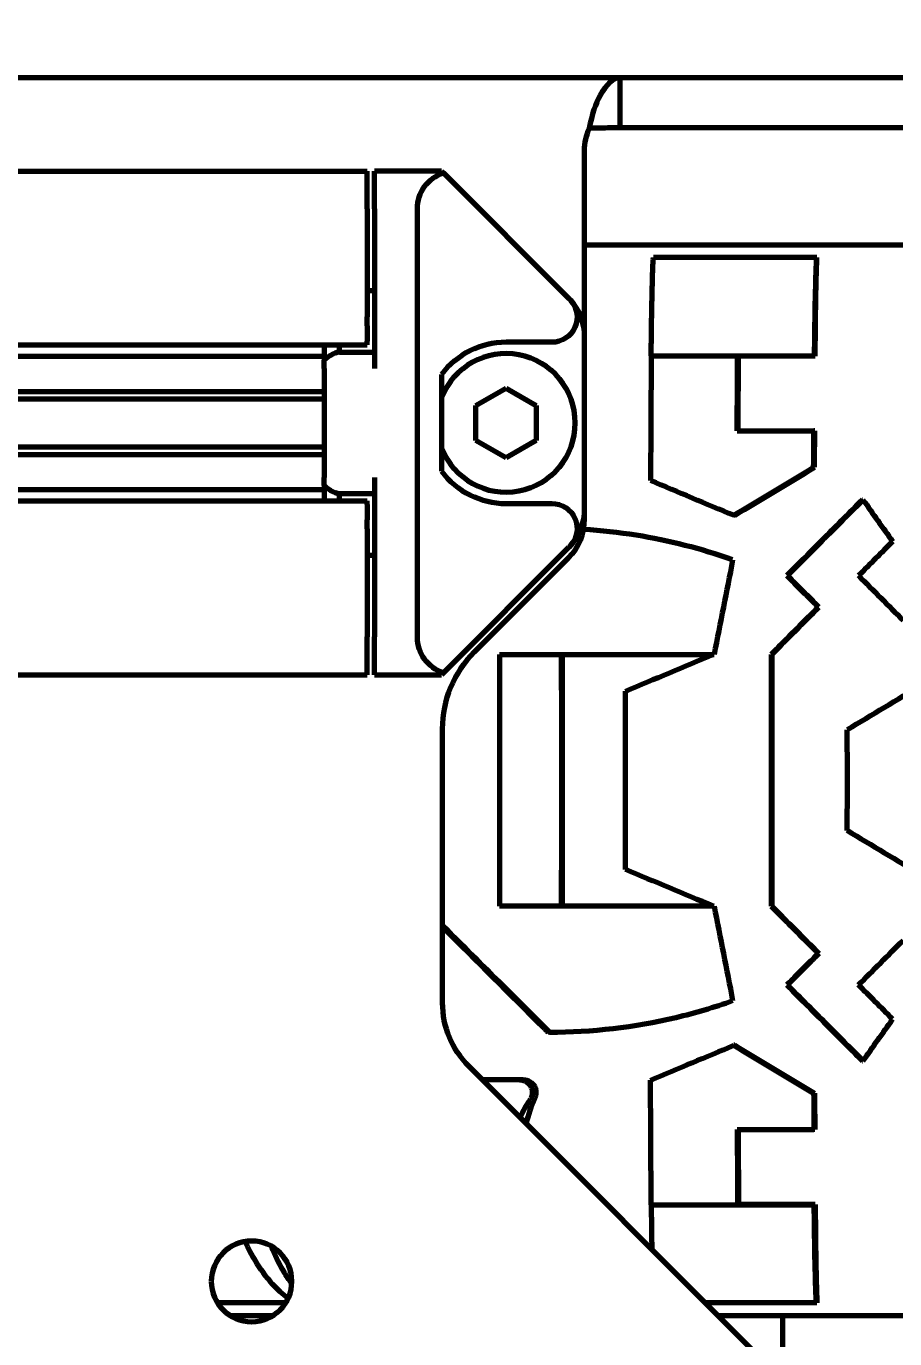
# Model space of a CAD drawing. Header units: millimetres. Extents: x 0 to 1189, y 0 to 841.
# Drawn here: x 719.3 to 753.8, y 651.5 to 703.6 of the extents above; entities that cross this region are included whole.
import ezdxf

# ---------------------------------------------------------------- set-up
doc = ezdxf.new("R2010")
doc.units = ezdxf.units.MM
doc.header["$LTSCALE"] = 0.75
doc.layers.add('FD_Dimensions', color=7, linetype='Continuous', lineweight=35)
doc.layers.add('Visible', color=7, linetype='Continuous', lineweight=70)
doc.styles.get("Standard").update_dxf_attribs({"font": 'arial.ttf'})
doc.dimstyles.new('Dim-ISO-25', dxfattribs={"dimtxt": 3.5, "dimasz": 3.5, "dimexe": 2.1, "dimexo": 2.1, "dimgap": 1.4, "dimtad": 1, "dimzin": 12, "dimdsep": 46, "dimtxsty": 'Standard', "dimcen": 0, "dimazin": 3, "dimtp": 0.1, "dimtm": 0.1, "dimtfac": 0.714286, "dimtmove": 0, "dimatfit": 3, "dimfxl": 1, "dimtzin": 12, "dimarcsym": 0})

# ---------------------------------------------------------------- blocks, each defined once
blk = doc.blocks.new('*D22')
at = {"layer": 'Defpoints', "color": 0, "transparency": 16777216}
for p in [(782.392664, 721.546639), (539.216927, 643.8848), (782.392664, 643.8848)]:
    blk.add_point(p, dxfattribs=at)
at = {"layer": 'FD_Dimensions', "color": 0, "lineweight": -2, "transparency": 16777216}
for p, q in [((539.216927, 645.9848), (539.216927, 723.646639)), ((782.392664, 645.9848), (782.392664, 723.646639)), ((542.716927, 721.546639), (778.892664, 721.546639))]:
    blk.add_line(p, q, dxfattribs=at)
at = {"layer": 'FD_Dimensions', "color": 0, "transparency": 16777216}
for points in [[(542.716927, 722.129972), (542.716927, 720.963305), (539.216927, 721.546639)], [(778.892664, 722.129972), (778.892664, 720.963305), (782.392664, 721.546639)]]:
    blk.add_solid(points, dxfattribs=at)
at = {"layer": 'FD_Dimensions', "color": 0, "transparency": 16777216, "insert": (660.804796, 724.734838), "char_height": 3.5, "attachment_point": 5}
blk.add_mtext('243.18', dxfattribs=at)
blk = doc.blocks.new('*D23')
at = {"layer": 'Defpoints', "color": 0, "transparency": 16777216}
for p in [(787.031087, 730.453835), (534.578504, 673.694799), (787.031087, 673.694799)]:
    blk.add_point(p, dxfattribs=at)
at = {"layer": 'FD_Dimensions', "color": 0, "lineweight": -2, "transparency": 16777216}
for p, q in [((534.578504, 675.794799), (534.578504, 732.553835)), ((787.031087, 675.794799), (787.031087, 732.553835)), ((538.078504, 730.453835), (783.531087, 730.453835))]:
    blk.add_line(p, q, dxfattribs=at)
at = {"layer": 'FD_Dimensions', "color": 0, "transparency": 16777216}
for points in [[(538.078504, 731.037168), (538.078504, 729.870501), (534.578504, 730.453835)], [(783.531087, 731.037168), (783.531087, 729.870501), (787.031087, 730.453835)]]:
    blk.add_solid(points, dxfattribs=at)
at = {"layer": 'FD_Dimensions', "color": 0, "transparency": 16777216, "insert": (660.804796, 733.64084), "char_height": 3.5, "attachment_point": 5}
blk.add_mtext('252.45', dxfattribs=at)
blk = doc.blocks.new('*D24')
at = {"layer": 'Defpoints', "color": 0, "transparency": 16777216}
for p in [(767.666705, 712.0948), (553.627143, 701.5948), (767.666705, 701.5948)]:
    blk.add_point(p, dxfattribs=at)
at = {"layer": 'FD_Dimensions', "color": 0, "lineweight": -2, "transparency": 16777216}
for p, q in [((553.627143, 703.6948), (553.627143, 714.1948)), ((767.666705, 703.6948), (767.666705, 714.1948)), ((557.127143, 712.0948), (764.166705, 712.0948))]:
    blk.add_line(p, q, dxfattribs=at)
at = {"layer": 'FD_Dimensions', "color": 0, "transparency": 16777216}
for points in [[(557.127143, 712.678134), (557.127143, 711.511467), (553.627143, 712.0948)], [(764.166705, 712.678134), (764.166705, 711.511467), (767.666705, 712.0948)]]:
    blk.add_solid(points, dxfattribs=at)
at = {"layer": 'FD_Dimensions', "color": 0, "transparency": 16777216, "insert": (660.646924, 715.281806), "char_height": 3.5, "attachment_point": 5}
blk.add_mtext('214.04', dxfattribs=at)

msp = doc.modelspace()

# ---------------------------------------------------------------- linework, layer by layer
at = {"layer": 'Visible'}
for p, q in [((578.767, 701.595), (742.843, 701.595)), ((742.843, 701.595), (742.843, 700.475)), ((742.843, 701.595), (766.612, 701.595)), ((742.843, 700.475), (742.843, 699.595)), ((766.612, 699.595), (742.843, 699.595)), ((741.445, 691.31), (741.445, 698.69)), ((588.805, 697.885), (732.805, 697.885)), ((732.805, 696.385), (732.805, 697.885)), ((733.105, 696.385), (733.105, 697.885)), ((735.765, 697.885), (733.105, 697.885)), ((735.765, 697.885), (735.839, 697.811)), ((735.839, 697.811), (740.812, 692.837)), ((732.805, 696.385), (732.805, 692.092)), ((733.105, 696.385), (733.105, 690.05)), ((734.805, 679.385), (734.805, 696.385)), ((776.959, 694.945), (741.445, 694.945)), ((750.656, 694.445), (744.18, 694.445)), ((750.675, 694.445), (750.656, 694.445)), ((732.805, 693.135), (733.105, 693.135)), ((732.805, 691.738), (732.805, 692.092)), ((732.805, 691.738), (732.805, 691.131)), ((732.805, 690.985), (732.805, 691.131)), ((740.148, 691.085), (738.325, 691.085)), ((741.445, 684.46), (741.445, 691.31)), ((588.805, 690.985), (732.805, 690.985)), ((708.54, 690.535), (731.105, 690.535)), ((731.105, 690.985), (731.105, 690.376)), ((731.705, 690.69), (731.705, 690.985)), ((731.705, 690.69), (733.105, 690.69)), ((744.092, 690.546), (750.567, 690.546)), ((750.567, 690.535), (747.523, 690.535)), ((750.567, 690.535), (750.567, 690.546)), ((750.606, 690.535), (750.567, 690.535)), ((731.105, 690.05), (731.105, 690.376)), ((731.105, 690.05), (731.105, 685.719)), ((735.765, 689.805), (735.765, 685.965)), ((710.254, 689.135), (731.105, 689.135)), ((737.125, 688.578), (738.325, 689.27)), ((738.325, 689.27), (739.525, 688.578)), ((710.385, 688.835), (731.105, 688.835)), ((737.125, 687.192), (737.125, 688.578)), ((739.525, 688.578), (739.525, 687.192)), ((747.506, 687.565), (750.55, 687.565)), ((750.588, 687.565), (750.55, 687.565)), ((710.385, 686.935), (731.105, 686.935)), ((738.325, 686.499), (737.125, 687.192)), ((739.525, 687.192), (738.325, 686.499)), ((710.254, 686.635), (731.105, 686.635)), ((750.58, 686.121), (750.543, 686.121)), ((731.105, 685.393), (731.105, 685.719)), ((731.105, 685.393), (731.105, 684.785)), ((733.105, 685.719), (733.105, 679.385)), ((588.805, 684.785), (732.805, 684.785)), ((708.54, 685.235), (731.105, 685.235)), ((731.705, 684.785), (731.705, 685.08)), ((731.705, 685.08), (733.105, 685.08)), ((732.805, 684.638), (732.805, 684.785)), ((752.477, 684.833), (752.503, 684.833)), ((732.805, 684.638), (732.805, 684.031)), ((738.325, 684.685), (740.148, 684.685)), ((741.445, 684.06), (741.445, 684.46)), ((732.805, 683.678), (732.805, 684.031)), ((747.408, 684.217), (747.372, 684.217)), ((732.805, 683.678), (732.805, 679.385)), ((740.812, 682.932), (735.839, 677.959)), ((732.805, 682.635), (733.105, 682.635)), ((737.07, 678.79), (740.812, 682.532)), ((749.476, 681.82), (749.502, 681.82)), ((750.727, 680.57), (750.753, 680.57)), ((732.805, 677.885), (732.805, 679.385)), ((733.105, 677.885), (733.105, 679.385)), ((738.06, 678.695), (746.591, 678.695)), ((748.857, 678.695), (748.882, 678.695)), ((588.805, 677.885), (732.805, 677.885)), ((733.105, 677.885), (735.765, 677.885)), ((735.839, 677.959), (735.765, 677.885)), ((735.805, 664.859), (735.805, 675.735)), ((746.591, 668.695), (738.06, 668.695)), ((748.857, 668.695), (748.882, 668.695)), ((750.727, 666.82), (750.753, 666.82)), ((749.476, 665.57), (749.502, 665.57)), ((740.051, 663.695), (739.993, 663.695)), ((747.408, 663.172), (747.372, 663.172)), ((752.805, 646.385), (736.847, 662.342)), ((752.477, 662.557), (752.503, 662.557)), ((738.865, 661.804), (737.385, 661.804)), ((739.012, 661.804), (738.865, 661.804)), ((750.58, 661.269), (750.543, 661.269)), ((747.506, 659.825), (750.55, 659.825)), ((750.588, 659.825), (750.55, 659.825)), ((744.092, 656.843), (750.567, 656.843)), ((750.567, 656.854), (747.523, 656.854)), ((750.606, 656.854), (750.567, 656.854)), ((750.567, 656.854), (750.567, 656.843)), ((729.572, 652.945), (726.866, 652.945)), ((727.367, 652.445), (729.071, 652.445)), ((750.656, 652.945), (746.245, 652.945)), ((746.745, 652.445), (776.959, 652.445)), ((749.305, 652.445), (749.305, 650.395)), ((750.675, 652.945), (750.656, 652.945))]:
    msp.add_line(p, q, dxfattribs=at)
at = {"layer": 'Visible', "extrusion": (0, 0, -1)}
msp.add_circle((-728.219, 653.799), 1.6, dxfattribs=at)
for centre, radius, start, end in [((-743.605, 698.69), 2.16, 0, 24.4698), ((-740.125, 675.735), 4.32, 0, 45), ((-739.365, 664.859), 3.56, 315, 0)]:
    msp.add_arc(centre, radius, start, end, dxfattribs=at)
at = {"layer": 'Visible'}
for centre, radius, start, end in [((739.285, 691.31), 2.16, 0, 41.901), ((738.325, 687.885), 2.75, 201.423, 158.577), ((739.285, 684.46), 2.16, 318.099, 0), ((739.285, 684.06), 2.16, 315, 0)]:
    msp.add_arc(centre, radius, start, end, dxfattribs=at)
at = {"layer": 'Visible', "extrusion": (0, 0, -1)}
for centre, major_axis, ratio, start_param, end_param in [((736.305, 696.385), (1.061, 1.061), 1, 3.926991, 5.18201), ((744.18, 693.443), (0, 1.002), 0.020654, -0.398355, 0.000014), ((740.148, 692.085), (-0.707, 0.707), 1, 1.624884, 3.926991), ((739.285, 691.31), (-1.527, 1.527), 1, 1.570796, 1.624884), ((748.645, 673.696), (0, 56.838), 0.02066, -1.324304, -1.270013), ((748.643, 673.696), (0, 55.083), 0.020629, -1.316284, -1.260118), ((751.678, 673.709), (0, 54.634), 0.020629, -1.257725, -1.250889), ((751.68, 673.7), (0, 56.445), 0.020644, -1.348927, -1.322619), ((751.678, 673.701), (0, 54.664), 0.020629, -1.34159, -1.314373), ((754.103, 681.596), (-28.44, 40.018), 0.01166, 1.498107, 1.539502), ((740.148, 683.685), (-0.707, 0.707), 1, 0.785398, 3.087505), ((745.13, 675.283), (33.359, 33.355), 0.010087, 1.321709, 1.363464), ((739.285, 684.46), (-1.527, 1.527), 1, 3.087505, 3.141593), ((743.926, 674.222), (10.994, 54.945), 0.031093, 1.414362, 1.483085), ((750.653, 679.999), (-31.944, 31.941), 0.010087, 1.523859, 1.563022), ((736.305, 679.385), (-1.061, 1.061), 1, 4.242768, 5.497787), ((748.074, 673.695), (0, 55.091), 0.014275, 1.479912, 1.66168), ((748.074, 673.695), (0, 56.845), 0.014275, 1.482724, 1.658869), ((743.926, 673.167), (-10.994, 54.945), 0.031093, 1.658508, 1.72723), ((744.963, 671.942), (-33.507, 33.503), 0.010072, 1.677951, 1.734363), ((750.653, 667.39), (31.944, 31.941), 0.010087, 1.578571, 1.617734), ((750.686, 667.425), (33.229, 33.226), 0.010109, 1.578898, 1.616545), ((749.327, 663.631), (38.381, 16), 0.007926, 4.578144, 4.66471)]:
    msp.add_ellipse(centre, major_axis=major_axis, ratio=ratio, start_param=start_param, end_param=end_param, dxfattribs=at)
at = {"layer": 'Visible'}
for centre, major_axis, ratio, start_param, end_param in [((738.325, 687.885), (-2.263, 2.263), 1, -0.785398, 0.141897), ((738.325, 687.885), (2.263, 2.263), 1, 2.999696, 3.926991), ((749.327, 683.759), (-38.381, 16), 0.007926, 1.436551, 1.523117), ((750.686, 679.965), (-33.229, 33.226), 0.010109, -1.562695, -1.525047), ((744.963, 675.447), (33.507, 33.503), 0.010072, -1.463642, -1.40723), ((744.821, 678.514), (38.354, 15.973), 0.012153, 4.66151, 4.752857), ((751.075, 673.695), (0, 56.484), 0.014275, 4.676973, 4.747805), ((744.821, 668.875), (-38.354, 15.973), 0.012153, 4.671921, 4.763268), ((745.13, 672.107), (-33.359, 33.355), 0.010087, 4.463302, 4.505057), ((754.103, 665.794), (28.44, 40.018), 0.01166, 4.6397, 4.681094), ((751.68, 673.69), (0, 56.445), 0.020644, 1.792666, 1.818974), ((751.678, 673.689), (0, 54.664), 0.020629, 1.800003, 1.827219), ((748.645, 673.694), (0, 56.838), 0.02066, 1.817288, 1.87158), ((748.643, 673.693), (0, 55.083), 0.020629, 1.825309, 1.881475), ((751.678, 673.681), (0, 54.634), 0.020629, 1.883867, 1.890704)]:
    msp.add_ellipse(centre, major_axis=major_axis, ratio=ratio, start_param=start_param, end_param=end_param, dxfattribs=at)
for points in [[(742.077, 700.896), (742.333, 701.333), (742.588, 701.595), (742.843, 701.595)], [(741.639, 699.585), (741.746, 700.115), (741.895, 700.584), (742.077, 700.896)], [(742.077, 699.591), (741.895, 699.59), (741.746, 699.587), (741.639, 699.585)], [(742.843, 699.595), (742.588, 699.595), (742.333, 699.593), (742.077, 699.591)], [(744.092, 690.546), (744.081, 688.962), (744.072, 687.298), (744.065, 685.598)], [(747.372, 684.217), (748.412, 684.843), (749.476, 685.481), (750.543, 686.121)], [(747.408, 684.217), (748.45, 684.843), (749.514, 685.482), (750.58, 686.121)], [(752.326, 681.82), (752.913, 681.233), (753.503, 680.642), (754.093, 680.052)], [(752.326, 665.57), (752.913, 666.157), (753.503, 666.747), (754.093, 667.338)], [(747.372, 663.172), (748.412, 662.547), (749.476, 661.909), (750.543, 661.269)], [(747.408, 663.172), (748.45, 662.547), (749.514, 661.908), (750.58, 661.269)], [(744.092, 656.843), (744.081, 658.427), (744.072, 660.092), (744.065, 661.791)], [(739.279, 661.01), (739.124, 660.789), (738.99, 660.555), (738.879, 660.311)], [(739.468, 661.083), (739.315, 660.757), (739.2, 660.415), (739.126, 660.063)]]:
    msp.add_open_spline(points, degree=3, dxfattribs=at)
for points, knots in [([(744.092, 690.546), (744.095, 690.919), (744.099, 691.304), (744.11, 692.079), (744.116, 692.462), (744.13, 693.106), (744.138, 693.426), (744.154, 693.968), (744.163, 694.194), (744.172, 694.366)], [0.2897036, 0.2897036, 0.2897036, 0.2897036, 0.409542, 0.409542, 0.5460875, 0.5460875, 0.6827036, 0.6827036, 0.8150178, 0.8150178, 0.8150178, 0.8150178]), ([(750.648, 694.366), (750.64, 694.193), (750.631, 693.965), (750.614, 693.418), (750.606, 693.097), (750.592, 692.452), (750.586, 692.07), (750.575, 691.298), (750.571, 690.917), (750.567, 690.546)], [3.5813627, 3.5813627, 3.5813627, 3.5813627, 3.7158313, 3.7158313, 3.8534291, 3.8534291, 3.9901307, 3.9901307, 4.1091636, 4.1091636, 4.1091636, 4.1091636]), ([(750.608, 690.89), (750.609, 691.032), (750.61, 691.169), (750.614, 691.636), (750.618, 691.989), (750.627, 692.648), (750.632, 692.953), (750.643, 693.468), (750.649, 693.725), (750.662, 694.143), (750.669, 694.312), (750.675, 694.445)], [0.1749452, 0.1749452, 0.1749452, 0.1749452, 0.2173491, 0.2173491, 0.3265611, 0.3265611, 0.4357731, 0.4357731, 0.5457679, 0.5457679, 0.6437449, 0.6437449, 0.6437449, 0.6437449]), ([(750.656, 694.445), (750.654, 694.445), (750.651, 694.416), (750.648, 694.367), (750.648, 694.367), (750.648, 694.366)], [0.44681284, 0.44681284, 0.44681284, 0.44681284, 0.48438099, 0.48438099, 0.4848196, 0.4848196, 0.4848196, 0.4848196]), ([(731.705, 690.69), (731.704, 690.69), (731.703, 690.69), (731.607, 690.684), (731.472, 690.634), (731.358, 690.567), (731.276, 690.518), (731.189, 690.454), (731.105, 690.376)], [-0.04843446, -0.04843446, -0.04843446, -0.04843446, -0.04808664, -0.04808664, 0, 0, 0, 0.03490956, 0.03490956, 0.03490956, 0.03490956]), ([(731.105, 685.393), (731.189, 685.316), (731.276, 685.251), (731.358, 685.203), (731.472, 685.136), (731.607, 685.086), (731.703, 685.08), (731.704, 685.08), (731.705, 685.08)], [-0.03490956, -0.03490956, -0.03490956, -0.03490956, 0, 0, 0, 0.04808664, 0.04808664, 0.04843446, 0.04843446, 0.04843446, 0.04843446]), ([(752.477, 684.833), (751.8, 684.152), (751.12, 683.469), (750.12, 682.465), (749.797, 682.142), (749.476, 681.82)], [4.947867, 4.947867, 4.947867, 4.947867, 5.2230235, 5.2230235, 5.3543278, 5.3543278, 5.3543278, 5.3543278]), ([(749.502, 681.82), (749.876, 682.195), (750.252, 682.573), (751.253, 683.577), (751.879, 684.206), (752.503, 684.833)], [6.9396716, 6.9396716, 6.9396716, 6.9396716, 7.0928763, 7.0928763, 7.3462138, 7.3462138, 7.3462138, 7.3462138]), ([(747.326, 682.445), (746.081, 682.887), (744.799, 683.213), (742.801, 683.533), (742.104, 683.609), (741.406, 683.653)], [11.0190937, 11.0190937, 11.0190937, 11.0190937, 11.4175674, 11.4175674, 11.630007, 11.630007, 11.630007, 11.630007]), ([(750.727, 680.57), (750.653, 680.495), (750.579, 680.421), (749.952, 679.792), (749.402, 679.241), (748.857, 678.695)], [5.3380025, 5.3380025, 5.3380025, 5.3380025, 5.367956, 5.367956, 5.5912569, 5.5912569, 5.5912569, 5.5912569]), ([(738.06, 678.695), (738.064, 676.978), (738.067, 675.29), (738.067, 672.099), (738.064, 670.411), (738.06, 668.695)], [-20.2998931, -20.2998931, -20.2998931, -20.2998931, -19.8212787, -19.8212787, -19.3426644, -19.3426644, -19.3426644, -19.3426644]), ([(740.518, 678.695), (740.523, 676.979), (740.525, 675.291), (740.525, 672.099), (740.523, 670.411), (740.518, 668.695)], [-19.817453, -19.817453, -19.817453, -19.817453, -19.3387186, -19.3387186, -18.8599842, -18.8599842, -18.8599842, -18.8599842]), ([(740.551, 678.695), (740.555, 676.979), (740.558, 675.292), (740.558, 672.098), (740.555, 670.411), (740.551, 668.695)], [-7.07885, -7.07885, -7.07885, -7.07885, -6.5997659, -6.5997659, -6.1206818, -6.1206818, -6.1206818, -6.1206818]), ([(756.864, 678.695), (756.195, 678.291), (755.517, 677.883), (753.855, 676.882), (752.865, 676.287), (751.881, 675.695)], [17.408031, 17.408031, 17.408031, 17.408031, 17.632683, 17.632683, 17.9554931, 17.9554931, 17.9554931, 17.9554931]), ([(743.064, 670.153), (743.067, 671.364), (743.068, 672.551), (743.068, 674.838), (743.067, 676.026), (743.064, 677.236)], [-20.3932221, -20.3932221, -20.3932221, -20.3932221, -20.0502167, -20.0502167, -19.7072114, -19.7072114, -19.7072114, -19.7072114]), ([(756.864, 668.695), (756.195, 669.098), (755.517, 669.507), (753.855, 670.508), (752.865, 671.103), (751.881, 671.695)], [-19.5470654, -19.5470654, -19.5470654, -19.5470654, -19.3224133, -19.3224133, -18.9996033, -18.9996033, -18.9996033, -18.9996033]), ([(748.857, 668.695), (749.402, 668.149), (749.952, 667.597), (750.579, 666.969), (750.653, 666.894), (750.727, 666.82)], [6.4700001, 6.4700001, 6.4700001, 6.4700001, 6.693301, 6.693301, 6.7232545, 6.7232545, 6.7232545, 6.7232545]), ([(740.051, 663.695), (739.874, 663.872), (739.697, 664.049), (738.274, 665.471), (737.026, 666.714), (735.805, 667.929)], [-6.0159843, -6.0159843, -6.0159843, -6.0159843, -5.9467443, -5.9467443, -5.4595422, -5.4595422, -5.4595422, -5.4595422]), ([(739.993, 663.695), (739.933, 663.755), (739.873, 663.815), (738.489, 665.199), (737.161, 666.523), (735.846, 667.83), (735.826, 667.85), (735.805, 667.871)], [17.4746476, 17.4746476, 17.4746476, 17.4746476, 17.4981244, 17.4981244, 18.0162376, 18.0162376, 18.0245676, 18.0245676, 18.0245676, 18.0245676]), ([(749.476, 665.57), (749.797, 665.248), (750.12, 664.924), (751.12, 663.92), (751.8, 663.237), (752.477, 662.557)], [6.6749509, 6.6749509, 6.6749509, 6.6749509, 6.8062552, 6.8062552, 7.0814117, 7.0814117, 7.0814117, 7.0814117]), ([(749.502, 665.57), (749.876, 665.194), (750.252, 664.817), (751.253, 663.813), (751.879, 663.184), (752.503, 662.557)], [-5.6143586, -5.6143586, -5.6143586, -5.6143586, -5.4611539, -5.4611539, -5.2078164, -5.2078164, -5.2078164, -5.2078164]), ([(740.051, 663.695), (741.735, 663.695), (743.422, 663.889), (745.84, 664.462), (746.59, 664.684), (747.326, 664.945)], [2.3083419, 2.3083419, 2.3083419, 2.3083419, 2.8208083, 2.8208083, 3.0565445, 3.0565445, 3.0565445, 3.0565445]), ([(738.865, 661.804), (738.883, 661.804), (738.902, 661.803), (738.962, 661.796), (739.004, 661.786), (739.096, 661.75), (739.144, 661.721), (739.236, 661.643), (739.277, 661.592), (739.339, 661.476), (739.359, 661.411), (739.372, 661.28), (739.365, 661.214), (739.332, 661.101), (739.309, 661.053), (739.279, 661.01)], [-0.318504, -0.318504, -0.318504, -0.318504, -0.3128202, -0.3128202, -0.2999436, -0.2999436, -0.2831266, -0.2831266, -0.2636299, -0.2636299, -0.2433808, -0.2433808, -0.2231503, -0.2231503, -0.2067842, -0.2067842, -0.2067842, -0.2067842]), ([(739.012, 661.804), (739.017, 661.804), (739.023, 661.804), (739.069, 661.802), (739.109, 661.796), (739.197, 661.771), (739.244, 661.749), (739.34, 661.685), (739.387, 661.639), (739.461, 661.532), (739.488, 661.471), (739.517, 661.341), (739.519, 661.274), (739.5, 661.165), (739.487, 661.123), (739.468, 661.083)], [-0.1586695, -0.1586695, -0.1586695, -0.1586695, -0.1569073, -0.1569073, -0.1446406, -0.1446406, -0.1291758, -0.1291758, -0.1098816, -0.1098816, -0.0898685, -0.0898685, -0.0693478, -0.0693478, -0.0556227, -0.0556227, -0.0556227, -0.0556227]), ([(744.092, 656.843), (744.095, 656.47), (744.099, 656.085), (744.107, 655.497), (744.111, 655.279), (744.114, 655.076)], [-4.0816675, -4.0816675, -4.0816675, -4.0816675, -3.9618291, -3.9618291, -3.886862, -3.886862, -3.886862, -3.886862]), ([(750.648, 653.023), (750.64, 653.196), (750.631, 653.424), (750.614, 653.971), (750.606, 654.292), (750.592, 654.937), (750.586, 655.32), (750.575, 656.091), (750.571, 656.473), (750.567, 656.843)], [-0.8176817, -0.8176817, -0.8176817, -0.8176817, -0.683213, -0.683213, -0.5456153, -0.5456153, -0.4089137, -0.4089137, -0.2898807, -0.2898807, -0.2898807, -0.2898807]), ([(750.608, 656.499), (750.609, 656.358), (750.61, 656.22), (750.614, 655.754), (750.618, 655.401), (750.627, 654.742), (750.632, 654.436), (750.643, 653.921), (750.649, 653.665), (750.662, 653.247), (750.669, 653.078), (750.675, 652.945)], [-3.3395438, -3.3395438, -3.3395438, -3.3395438, -3.2971399, -3.2971399, -3.1879279, -3.1879279, -3.0787158, -3.0787158, -2.9687211, -2.9687211, -2.8707441, -2.8707441, -2.8707441, -2.8707441]), ([(729.67, 653.126), (729.463, 653.283), (729.252, 653.475), (728.8, 653.971), (728.566, 654.292), (728.231, 654.843), (728.094, 655.101), (727.966, 655.379)], [-0.7925726, -0.7925726, -0.7925726, -0.7925726, -0.683213, -0.683213, -0.5456153, -0.5456153, -0.4488691, -0.4488691, -0.4488691, -0.4488691]), ([(729.004, 655.193), (729.02, 655.152), (729.036, 655.112), (729.186, 654.742), (729.341, 654.436), (729.594, 654.021), (729.701, 653.863), (729.817, 653.714)], [-3.2013109, -3.2013109, -3.2013109, -3.2013109, -3.1879279, -3.1879279, -3.0787158, -3.0787158, -3.0111886, -3.0111886, -3.0111886, -3.0111886]), ([(750.656, 652.945), (750.654, 652.945), (750.651, 652.974), (750.648, 653.022), (750.648, 653.023), (750.648, 653.023)], [-0.14890922, -0.14890922, -0.14890922, -0.14890922, -0.11134107, -0.11134107, -0.11090246, -0.11090246, -0.11090246, -0.11090246])]:
    msp.add_open_spline(points, degree=3, knots=knots, dxfattribs=at)

# ---------------------------------------------------------------- dimensions: what is measured, and where the dimension line sits
at = {"layer": 'FD_Dimensions'}
for base, p1, p2, picture, middle in [((787.031, 730.454), (534.579, 673.695), (787.031, 673.695), '*D23', (660.805, 733.641)), ((767.667, 712.095), (553.627, 701.595), (767.667, 701.595), '*D24', (660.647, 715.282))]:
    dim = msp.add_linear_dim(base=base, p1=p1, p2=p2, dimstyle='Dim-ISO-25', override={"dimlfac": 1, "dimclrd": 0, "dimclre": 0}, dxfattribs=at)
    dim.commit()
    dim.dimension.update_dxf_attribs({"geometry": picture, "text_midpoint": middle})
dim = msp.add_linear_dim(base=(782.393, 721.547), p1=(539.217, 643.885), p2=(782.393, 643.885), dimstyle='Dim-ISO-25', override={"dimlfac": 1}, dxfattribs=at)
dim.commit()
dim.dimension.update_dxf_attribs({"geometry": '*D22', "text_midpoint": (660.805, 721.547), "dimtype": 160})

doc.saveas('drawing.dxf')
